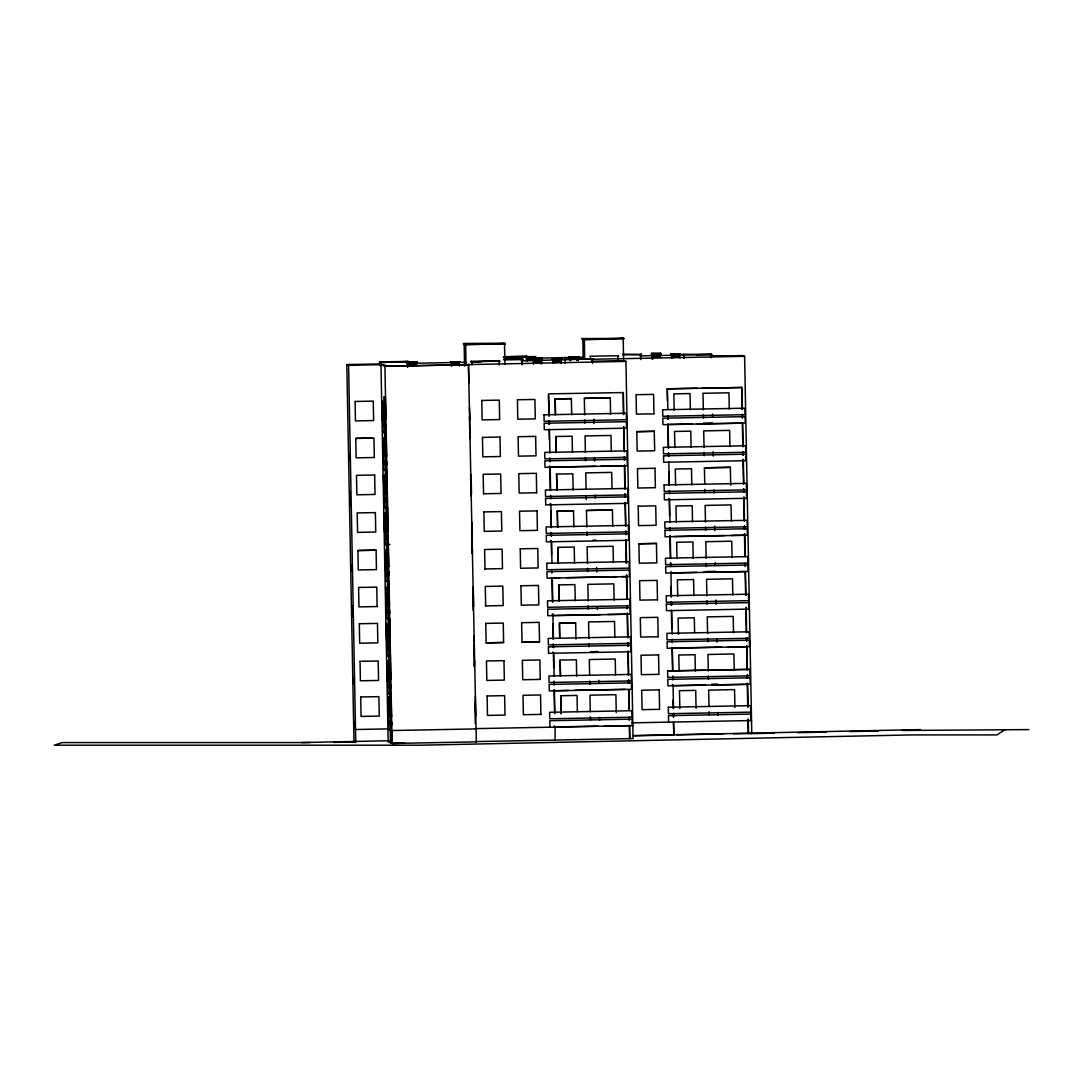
<?xml version="1.0" encoding="UTF-8"?>
<svg xmlns="http://www.w3.org/2000/svg" width="1083" height="1083" viewBox="0 0 1083 1083"><rect width="100%" height="100%" fill="white"/><g stroke="black" fill="none" stroke-linecap="round" stroke-linejoin="round"><path stroke-width="1.5" d="M1005.159 729.59L997.01 734.91L912.373 734.91L420.366 745.212L54.15 745.212L62.3 742.559L310.117 742.559M301.588 742.559L389.528 740.718M633.041 735.614L920.523 729.59M333.74 742.383L354.019 741.963M750.533 733.651L774.115 733.164M797.697 732.663L826.329 732.067M849.898 731.567L878.53 730.971M902.112 730.484L1028.85 729.59M582.153 338.559L623.849 338.41L583.696 339.832L582.153 338.559L583.696 339.832M582.167 339.196L623.849 338.41M463.483 343.609L505.179 343.473L465.013 344.895L463.483 343.609L505.179 343.473M463.51 344.272L465.649 344.881L466.042 365.093M484.439 343.866L505.192 344.123M651.37 353.41L661.036 353.478L651.98 354.303L651.37 353.41L661.036 353.478M622.739 354.168L641.38 354.534L622.711 354.899M504.935 356.713L526.744 356.293L526.947 357.024M503.446 356.821L526.934 356.375M651.397 354.06L652.616 354.29L652.711 359.339M661.05 354.127L659.818 353.897L660.454 357.512M526.135 356.713L535.205 356.551L535.814 357.444L526.148 357.376L526.731 356.97M670.905 353.87L680.571 353.938L671.514 354.764L670.905 353.87L680.571 353.938M503.351 357.471L535.801 356.794M526.148 357.376L527.367 357.593L527.435 360.964M540.431 359.867L534.677 359.732L539.862 359.637L540.471 361.817L534.718 361.681L534.582 357.214L535.814 357.444M589.802 356.226L618.501 355.752M653.347 354.669L659.1 354.804L659.141 356.754L653.956 356.849L659.141 356.754M670.918 354.507L680.584 354.588M683.075 354.276L683.278 355.007L683.075 354.276L711.788 354.452L640.053 355.874M569.157 356.713L578.836 356.794L569.766 357.607L569.157 356.713L578.836 356.794M678.635 355.265L672.881 355.129L678.635 355.265L678.675 357.214L673.491 357.309L678.675 357.214M683.102 354.926L683.914 354.98L683.982 358.351M696.207 354.669L711.788 354.452M533.865 358.121L533.905 360.07L528.152 359.922L528.111 357.986L530.697 357.931M528.45 358.324L571.025 357.471M577.022 357.39L583.723 357.255M532.701 358.473L542.366 358.541L533.31 359.366L532.701 358.473L542.366 358.541M504.055 359.231L522.507 358.866L522.71 359.597L503.839 359.881M573.733 357.931L571.147 357.986L576.901 358.121L576.941 360.057L576.901 358.121M504.245 359.299L522.696 358.947M379.551 361.898L408.25 361.438L379.74 362.629L379.551 361.898L379.754 362.629M532.714 359.109L542.38 359.19M407.533 367.083L407.452 361.776L417.117 361.857L407.479 362.439L415.899 362.277M552.235 359.57L561.901 359.001L552.249 359.583L553.467 359.8L553.535 363.171M379.578 362.561L380.39 362.615L380.458 365.986M394.32 362.264L417.117 361.857M552.235 358.92L561.901 359.001M710.434 356.212L742.843 355.603L744.603 356.334L751.778 733.502L733.367 733.746M528.152 359.922L533.337 359.827M711.138 356.226L740.298 355.671L741.95 356.361M560.737 362.791L560.683 359.421L561.915 359.651M564.595 360.057L564.405 359.339L593.105 358.866L521.275 360.896M450.487 361.776L460.153 361.857M471.119 361.289L499.818 360.815L471.308 362.006L471.119 361.289L471.322 362.006M592.171 359.258L744.603 356.334M409.442 363.049L415.195 363.184L415.222 365.12L410.037 365.228L410.01 363.279L415.195 363.184M471.132 361.939L481.407 361.736M499.236 364.836L499.006 361.397L499.832 361.465M554.78 360.422L559.965 360.328L560.006 362.277L554.821 362.372L554.212 360.192L554.821 362.372M346.817 364.565L348.591 365.296L355.766 742.478L353.992 741.733L346.817 364.565L381.297 363.929M406.423 363.441L465.744 362.277M452.464 363.035L453.073 365.228L452.464 363.035L457.649 362.94L458.258 365.12L457.649 362.94M348.591 365.296L383.517 364.605L387.457 366.244L625.933 361.397L633.095 738.565L475.654 741.584L476.33 741.869L468.479 364.416L468.831 382.962M453.046 363.279L458.217 363.184M534.718 361.681L540.471 361.817M554.252 362.128L560.006 362.277M591.765 361.275L624.16 360.653L625.933 361.397M409.469 364.985L415.222 365.12M391.843 730.524L392.032 743.466L404.988 743.209L390.462 742.816L388.161 741.855L380.986 364.673L384.925 366.311L469.156 364.7M667.399 400.656L667.169 388.824L696.978 388.242M701.946 388.147L741.95 387.497L742.369 409.482M667.169 388.824L741.95 387.497M623.7 414.545L623.28 392.56L548.499 393.874L549.189 415.98M703.354 409.875L702.989 393.291L728.954 392.804L729.265 409.008M355.075 401.455L373.256 401.13L373.621 420.57L355.441 420.908L355.116 401.482M555.159 398.923L571.404 398.625L555.159 398.923L555.471 415.127L555.2 398.937M584.671 414.924L584.319 398.354L610.284 397.867L610.582 414.072M481.759 400.453L499.29 400.128L499.656 419.568L482.125 419.893L481.8 400.466M517.39 399.762L534.921 399.451L535.3 418.891L517.755 419.202L517.43 399.776M584.36 398.368L610.284 397.867M543.977 414.83L626.299 413.259L626.421 419.744L544.126 421.328L544.004 414.843M384.6 418.187L385.9 418.16L382.881 417.456L384.6 418.187L384.722 424.658L386.022 424.631L383.003 423.94L382.583 401.346L382.949 420.786M653.97 413.828L636.438 414.139L636.059 394.699L653.604 394.388L653.929 413.814M745.09 414.681L662.769 416.251L662.647 409.767L744.969 408.196L745.063 414.667M383.03 425.89L386.049 426.58L383.03 425.89L383.152 432.374L386.184 433.065M703.598 423.115L712.668 422.939M667.196 424.468L692.254 423.994M697.262 423.9L742.627 423.142M383.152 432.374L384.451 432.347M636.804 431.657L654.308 431.318L636.804 431.657L637.183 451.097L654.673 450.772L654.267 431.305M674.899 447.672L674.547 431.454L690.792 431.156L691.103 447.36M355.766 438.398L373.96 438.074L374.325 457.513L356.145 457.838L355.766 438.398L372.268 438.087M555.917 436.53L556.229 452.721L555.877 436.503L572.122 436.219L572.42 452.41M585.389 452.518L585.037 435.935L610.988 435.461L611.299 451.665M385.318 455.767L386.604 455.74L383.585 455.05L385.318 455.767L385.44 462.251L386.739 462.224M663.527 455.781L745.821 454.197L745.97 460.695L663.649 462.265L663.554 455.794M383.951 454.643L383.287 438.277L383.707 461.534L385.006 461.507M383.748 463.47L386.766 464.174L383.748 463.47L383.869 469.954L386.888 470.645M383.869 469.954L385.264 469.968M549.243 467.125L596.002 466.231M601.011 466.123L624.674 465.798M704.762 484.399L704.41 467.815L730.335 467.315L730.714 485.157M704.451 467.829L730.375 467.342M675.616 485.252L675.264 469.034L691.509 468.736L691.807 484.94M586.093 489.462L585.741 472.878L611.692 472.391L612.003 488.595M556.906 490.301L556.594 474.097L572.826 473.799L573.137 490.003M664.082 484.94L746.377 483.37L746.525 489.854L664.204 491.425L664.109 484.954M386.022 493.361L387.321 493.334L384.303 492.643L386.022 493.361L386.157 499.832L387.443 499.818M483.532 493.767L501.063 493.455L500.657 473.988L483.153 474.327L483.573 493.78M536.708 492.765L519.163 493.09L518.798 473.637L536.329 473.325L536.667 492.751M384.357 494.66L383.978 475.22L384.424 499.114L385.724 499.087M384.465 501.063L387.484 501.754L384.465 501.063L384.587 507.548L387.552 508.211M545.561 498.424L627.883 496.867L628.005 503.338L545.683 504.908L545.588 498.437M746.674 498.288L664.366 499.845L664.245 493.374L746.553 491.804L746.647 498.275M384.587 507.548L385.981 507.561M638.185 506.167L655.716 505.856L656.095 525.296L638.55 525.607L638.225 506.181M483.871 511.921L501.415 511.596L501.781 531.036L484.25 531.36L483.911 511.934M557.298 511.041L557.637 527.259L557.298 511.041L573.53 510.743L573.841 526.947M586.81 527.042L586.444 510.459L612.409 509.985L612.721 526.189M557.339 511.054L573.53 510.743M586.485 510.486L612.409 509.985M386.726 530.291L388.025 530.277L385.006 529.573L386.726 530.291L386.848 536.775L388.147 536.748M664.948 530.304L747.256 528.734L747.378 535.219L665.07 536.789L664.976 530.318M385.074 532.254L384.695 512.814L385.128 536.058L386.428 536.031M385.169 538.007L388.188 538.698L385.169 538.007L385.291 544.478L388.256 545.155M674.343 536.491L724.446 535.53M731.133 535.408L744.766 535.259M593.105 540.173L596.124 540.119M385.291 544.478L389.921 544.438M638.943 543.774L656.433 543.436L656.799 562.876L639.268 563.201L638.902 543.761L656.433 543.436M357.904 550.516L376.085 550.178L376.451 569.631L358.27 569.956L357.945 550.53L376.085 550.178M558.259 561.915L557.989 547.321L574.22 547.037L574.531 563.228M520.219 548.824L537.764 548.499L538.129 567.939L520.598 568.264L520.26 548.837M546.793 563.241L629.115 561.671L629.237 568.142L546.929 569.712L546.82 563.241M388.716 566.558L385.697 565.867L388.716 566.558L388.08 536.044M484.724 568.968L502.498 568.629L502.079 549.162L484.588 549.501L484.994 568.968M386.089 566.747L385.413 550.394L385.819 572.352L388.838 573.042L387.118 572.325M388.946 581.449L385.981 580.772L385.859 574.288L388.878 574.992L388.756 571.553M385.859 574.288L388.878 574.992M706.427 571.54L715.497 571.364M671.69 572.853L696.748 572.365M703.422 572.244L745.456 571.553M385.981 580.772L387.281 580.745M551.342 577.943L559.694 577.781M566.382 577.659L616.484 576.697M621.493 576.589L626.786 576.616M559.004 601.119L558.693 584.915L574.897 584.603L575.249 600.821M520.923 585.754L538.468 585.443L538.833 604.883L521.302 605.194L520.964 585.781M388.134 604.179L389.433 604.152L386.414 603.461L388.134 604.179L388.256 610.65L389.555 610.636M657.503 599.82L639.972 600.144L639.606 580.691L657.137 580.38L657.462 599.806M377.155 606.561L358.974 606.9L358.608 587.46L376.789 587.121L377.114 606.548M485.658 605.884L485.292 586.444L502.823 586.12L503.202 605.559L485.428 605.911M666.343 604.192L748.664 602.622L748.786 609.106L666.465 610.663L666.37 604.206M386.482 606.778L386.117 587.338L386.536 609.932L387.836 609.919M386.577 611.881L389.596 612.572L386.577 611.881L386.699 618.366L389.718 619.056M547.673 609.255L629.995 607.685L630.116 614.156L547.795 615.726L547.7 609.255M386.699 618.366L388.08 618.379L388.553 641.921M552.059 615.523L600.496 614.602M607.184 614.467L627.49 614.196M707.605 633.46L707.24 616.877L733.205 616.403L733.516 632.607M359.299 623.74L377.48 623.415L377.845 642.855L359.664 643.194L359.339 623.767M485.712 623.388L503.257 623.063L503.622 642.517L486.132 642.842L485.753 623.402M575.628 622.833L559.424 623.145L559.708 637.738L559.464 623.172L575.669 622.86L575.966 639.051M388.851 641.759L390.151 641.732L387.132 641.041L388.851 641.759L388.973 648.243L390.273 648.216M658.207 636.763L640.676 637.075L640.31 617.635L657.841 617.324L658.166 636.75M486.132 642.842L503.581 642.49M522.047 642.151L539.537 641.826L539.131 622.359L521.627 622.698L522.047 642.151L539.537 641.826M387.186 643.722L386.807 624.282L387.254 647.526L388.54 647.499M387.281 649.475L390.3 650.166L387.281 649.475L387.416 655.946L390.435 656.65M548.391 646.835L630.699 645.265L630.834 651.749L548.539 653.333L548.418 646.849M671.446 648.054L721.562 647.092M728.236 646.971L746.877 646.727M590.695 651.736L598.249 651.6M387.416 655.946L388.797 655.96M679.149 671.243L678.797 655.025L695.042 654.741L695.354 670.932M360.016 661.334L378.197 661.009L378.563 680.449L360.382 680.774L360.057 661.347M560.398 674.668L560.128 660.089L576.373 659.791L576.67 675.995M589.612 674.452L589.287 659.533L615.239 659.046L615.55 675.25M667.642 670.946L749.91 669.362L750.059 675.846L667.737 677.416L667.615 670.946L749.937 669.375M389.569 679.352L390.855 679.325L387.836 678.635L389.569 679.352L389.69 685.837L390.99 685.81L387.958 685.119L387.524 661.862L387.89 681.302M540.255 679.407L522.71 679.731L522.344 660.292L539.875 659.967L540.214 679.393M387.998 687.055L391.017 687.746L387.998 687.055L388.12 693.54L391.085 694.203M711.585 684.239L717.636 684.118M673.829 685.607L705.575 684.998M712.248 684.876L747.595 684.321M388.12 693.54L389.42 693.513M553.494 690.71L568.521 690.413M575.208 690.291L625.311 689.329M679.853 708.512L679.474 690.67L695.719 690.385L696.058 708.201M360.693 696.978L378.874 696.64L379.24 716.093L361.059 716.418L360.734 696.992M487.093 695.976L504.637 695.652L505.003 715.091L487.472 715.416L487.133 695.99M560.804 695.733L561.184 713.575L560.804 695.733L577.049 695.435L577.347 711.639M590.316 711.748L589.964 695.178L615.916 694.69L616.254 712.519M668.306 707.226L750.627 705.656L750.749 712.14L668.428 713.711L668.333 707.24M390.259 715.646L391.545 715.619L388.526 714.929L390.259 715.646L390.381 722.117L391.68 722.104L388.648 721.4L388.188 696.856L388.567 716.296M540.918 714.401L523.387 714.726L523.008 695.286L540.552 694.961L540.877 714.387M388.689 723.349L391.708 724.04L388.689 723.349L388.811 729.834L390.543 730.551L476.087 728.913M632.269 722.835L751.534 720.547M388.811 729.834L390.11 729.807M554.834 726.977L597.884 726.151M604.287 726.03L629.616 725.664L629.859 738.633M475.396 728.629L632.851 725.61M677.065 734.815L723.43 733.936M632.513 735.79L672.353 735.032M392.032 743.466L476.33 741.869M710.962 354.398L711.193 357.837M679.352 354.358L679.989 357.959M671.582 354.507L672.205 358.107M623.862 339.06L622.332 337.788M621.71 338.451L623.199 339.074L623.591 359.285M659.1 354.804L658.572 356.51M641.366 353.884L641.38 354.534M640.554 354.479L640.811 359.597M618.515 356.402L618.312 355.671M617.689 356.348L617.906 359.786M621.628 360.734L623.28 361.424M590.506 357.525L590.546 359.475M593.105 358.866L593.118 359.515M578.836 357.444L578.227 356.537M577.605 357.214L578.241 360.815M571.188 359.922L571.716 358.216M564.405 359.339L564.609 360.07M565.245 360.043L565.299 363.414M560.683 359.421L561.305 363.022M559.965 360.328L559.437 362.033M623.28 392.56L623.429 414.423M503.04 343.514L504.529 344.123L504.908 364.348M534.582 357.214L535.286 361.912M533.378 359.109L534 362.71M528.111 357.986L528.721 360.165M522.71 359.597L522.507 358.866M417.131 362.507L416.522 361.6M408.25 361.438L408.196 365.797M407.452 361.776L408.264 362.088M407.438 362.02L407.695 367.151M408.129 362.426L408.765 366.027M349.471 364.538L351.122 365.228M668.631 499.656L668.874 498.464M470.09 420.38L469.467 407.262M556.594 474.097L556.946 490.315M384.059 421.246L383.328 401.658L384.005 418.011M383.003 423.94L384.722 424.658M471.132 474.814L471.498 494.254M383.707 461.534L385.44 462.251M349.146 453.967L349.267 460.451M550.651 541.649L550.909 540.471M557.989 547.321L558.327 563.539M472.215 531.848L471.646 521.965M384.424 499.114L386.157 499.832M558.693 584.915L559.045 601.133M349.985 498.045L349.863 491.56M472.554 549.988L472.242 553.075M350.053 499.994L350.175 506.478M386.184 532.714L385.44 513.125L386.117 529.479M385.128 536.058L386.848 536.775M473.257 586.932L473.637 606.372M750.885 720.561L750.763 714.076L668.468 715.66L668.59 722.131M351.258 564.784L351.379 571.269M552.777 653.117L553.02 651.939M560.128 660.089L560.48 676.306M474.313 642.666L473.812 636.032M386.536 609.932L388.256 610.65M352.097 608.863L352.029 605.614M632.201 725.61L632.079 719.139L549.798 720.709L549.947 727.207M474.665 660.82L474.408 667.142M352.124 610.798L352.273 617.296M388.296 644.182L387.565 624.593L388.242 640.946M387.254 647.526L388.973 648.243M475.342 696.45L475.708 715.904M555.078 739.946L555.105 727.099M387.958 685.119L389.69 685.837M353.424 677.565L353.545 684.05M388.648 721.4L390.381 722.117M354.276 722.28L354.398 728.764M353.748 728.778L355.508 729.509L387.917 728.886L390.218 729.847L390.462 742.816M742.464 414.559L742.532 417.943M742.627 423.006L743.073 446.683M743.182 451.76L743.236 455.131M743.317 459.436L743.791 483.884M743.886 488.961L743.953 492.332M744.035 497.029L744.495 521.085M744.59 526.148L744.657 529.533M744.738 533.96L745.172 556.594M745.456 571.81L745.903 595.474M746.133 607.319L746.62 632.675M746.715 637.752L746.783 641.136M746.864 645.427L747.324 669.876M747.419 674.953L747.487 678.337M747.581 683.4L748.028 707.077M748.258 719.315L748.529 733.57M741.679 387.389L742.099 409.374M742.193 414.437L742.261 417.821M742.356 422.898L742.803 446.575M742.911 451.638L742.965 455.022M743.046 459.327L743.52 483.763M743.615 488.839L743.683 492.224M743.777 497.3L744.224 520.964M744.319 526.04L744.387 529.425M744.468 533.851L744.901 556.472M745.023 563.241L745.09 566.626M745.185 571.689L745.632 595.366M745.876 607.725L746.349 632.567M746.444 637.643L746.512 641.028M746.607 646.091L747.053 669.768M747.148 674.844L747.216 678.215M747.311 683.292L747.757 706.969M747.987 719.193L748.258 733.448M729.969 446.602L729.631 430.384L703.706 430.872L704.058 447.455M731.391 521.126L731.039 504.908L705.128 505.409L705.48 521.979M732.081 557.434L731.729 541.202L705.818 541.703L706.17 558.286M732.798 595.014L732.487 578.809L706.536 579.297L706.888 595.867M734.22 670.187L733.881 653.97L707.957 654.47L708.309 671.054M734.937 707.456L734.558 689.614L708.634 690.115L708.999 706.698M712.465 414.044L712.56 417.023M713.183 451.625L713.304 456.092M713.914 490.044L714.008 493.022M714.59 526.148L714.726 530.616M715.322 562.47L715.376 565.434M715.998 600.05L716.12 604.504M716.743 639.105L716.838 642.097M718.137 712.343L718.232 715.322M703.409 414.816L703.503 418.146M704.112 452.41L704.221 455.74M704.816 489.354L704.925 492.67M705.575 526.947L705.642 530.264M706.224 563.241L706.333 566.571M706.942 600.821L707.037 604.152M707.659 638.415L707.754 641.745M708.363 675.995L708.472 679.325M709.04 711.639L709.148 714.97M690.385 409.767L690.033 393.549L673.829 393.86L674.181 410.078M692.511 521.884L692.213 505.68L675.968 505.978L676.32 522.196M693.201 558.178L692.903 541.974L676.658 542.272L677.01 558.49M693.919 595.758L693.567 579.54L677.376 579.852L677.728 596.07M694.623 632.377L694.298 617.784L678.093 618.095L678.445 634.313M683.752 354.913L683.82 358.283M678.066 355.034L678.107 356.97M673.45 355.373L673.491 357.309M671.501 354.114L671.636 357.877M667.439 388.932L667.832 409.225M667.954 415.98L668.021 419.365M668.116 424.441L668.563 448.118M668.658 453.181L668.725 456.566M668.82 461.642L669.267 485.319M669.375 490.382L669.429 493.767M669.524 498.843L669.984 522.507M670.079 527.583L670.147 530.968M670.242 536.044L670.661 558.016M670.756 563.092L670.81 566.477M670.918 571.553L671.392 596.909M671.487 601.986L671.555 605.37M671.65 610.433L672.096 634.11M672.205 639.187L672.259 642.571M672.353 647.634L672.814 671.311M672.909 676.388L672.976 679.758M673.071 684.835L673.518 708.512M673.612 713.589L673.68 716.96M674.019 734.991L673.504 721.928L673.748 734.883M667.683 415.872L667.751 419.256M667.845 424.333L668.292 447.996M668.387 453.073L668.455 456.457M668.739 471.674L668.996 485.198M669.253 498.721L669.578 515.63M669.971 535.923L670.391 557.907M670.485 562.984L670.539 566.368M670.932 586.648L671.122 596.801M671.216 601.877L671.284 605.248M671.379 610.325L671.731 628.925M672.083 647.526L672.543 671.203M672.638 676.266L672.705 679.65M673.084 699.943L673.247 708.39M673.342 713.467L673.409 716.851M672.408 684.456L672.435 685.756M653.929 354.913L653.956 356.849M652.047 354.046L652.142 359.109M623.93 426.905L624.404 451.746M624.498 456.809L624.566 460.194M624.661 465.27L625.108 488.947M625.216 494.01L625.27 497.395M625.365 502.471L625.825 526.135M625.92 531.212L625.988 534.596M626.082 539.672L626.529 563.336M626.759 575.181L627.206 598.845M627.477 612.897L627.937 637.738M628.045 642.815L628.099 646.199M628.194 651.262L628.654 674.939M628.749 680.016L628.817 683.4M628.939 690.155L629.331 710.448M623.659 426.797L624.133 451.625M624.228 456.701L624.295 460.085M624.39 465.162L624.837 488.826M624.932 493.902L624.999 497.287M625.094 502.35L625.554 526.027M625.649 531.103L625.703 534.488M625.812 539.551L626.258 563.228M626.475 575.059L626.935 598.737M627.057 605.505L627.125 608.876M627.219 613.953L627.666 637.63M627.761 642.693L627.829 646.077M627.923 651.154L628.384 674.831M628.478 679.894L628.533 683.278M628.668 690.047L629.047 710.34M629.182 717.095L629.25 720.479M629.345 725.556L629.589 738.511M613.411 562.483L613.059 546.265L587.135 546.766L587.5 563.35M614.129 600.077L613.777 583.859L587.852 584.36L588.218 600.93M614.833 637.657L614.535 621.466L588.57 621.94L588.922 638.523M593.782 419.094L593.917 423.561M594.526 458.163L594.635 461.141M595.23 495.107L595.325 498.085M596.611 567.519L596.733 571.973M597.356 606.588L597.45 609.567M598.75 680.273L598.845 683.265M599.454 717.406L599.562 720.385M592.523 362.9L592.293 359.461L592.36 362.832M584.685 358.351L584.333 339.818L582.83 339.196L583.223 359.407M584.725 419.879L584.834 423.209M585.443 457.473L585.551 460.803M586.174 496.068L586.282 499.398M586.864 531.997L586.959 535.327M587.555 568.291L587.649 571.621M588.272 605.884L588.367 609.215M588.976 643.478L589.084 646.795M589.694 681.058L589.802 684.388M590.37 716.702L590.479 720.033M571.364 398.612L571.716 414.83M569.753 356.97L569.902 360.734M552.899 359.57L552.966 362.94M549.284 421.043L549.338 424.428M549.447 429.504L549.893 453.168M549.988 458.244L550.056 461.629M550.15 466.705L550.597 490.369M550.692 495.445L550.76 498.83M550.854 503.906L551.301 527.57M551.396 532.646L551.464 536.031M551.558 541.094L551.978 563.079M552.276 578.295L552.723 601.972M552.939 613.804L553.427 639.173M553.521 644.25L553.589 647.62M553.684 652.697L554.13 676.374M554.225 681.437L554.293 684.822M554.388 689.898L554.848 713.575M548.526 395.566L548.919 415.858M549.013 420.935L549.067 424.319M549.176 429.382L549.365 439.536M549.717 458.136L549.785 461.52M549.88 466.583L550.326 490.261M550.719 510.553L551.03 527.462M551.125 532.538L551.193 535.909M551.288 540.986L551.545 554.51M551.843 569.726L551.897 573.11M552.005 578.187L552.452 601.864M552.871 623.835L553.156 639.051M553.251 644.128L553.318 647.512M553.413 652.589L553.697 667.805M553.954 681.329L554.022 684.713M554.117 689.79L554.577 713.453M549.487 465.934L549.514 467.233M550.205 503.527L550.232 504.827M552.303 614.345L552.33 615.645M554.428 725.813L554.455 727.113M541.784 362.561L541.148 358.96L541.243 364.01M539.862 359.637L539.903 361.573M533.296 357.891L533.472 364.159M526.744 356.293L526.866 360.734M526.284 357.024L526.338 360.395M522.141 364.66L521.884 359.542L521.979 364.592M469.467 416.684L469.887 438.601M470.564 474.016L470.983 495.933M471.646 531.347L472.066 553.264M472.743 588.678L473.163 610.595M473.799 644.317L474.219 666.235M474.896 701.649L475.302 723.566M464.16 344.259L464.58 366.162M459.571 365.878L458.935 362.264L459.002 365.634M451.801 366.027L451.164 362.412L451.232 365.783M416.468 362.507L416.535 365.878M414.627 362.94L414.654 364.89M384.925 366.311L392.1 743.493M385.859 419.378L385.44 397.393L383.883 396.744L384.303 418.728M385.954 424.455L386.062 429.518M386.117 432.902L386.577 456.579M386.672 461.642L386.726 465.027M386.834 470.103L387.281 493.78M387.524 506.912L387.985 530.981M388.946 581.706L389.406 605.37M389.501 610.446L389.555 613.831M389.663 618.907L390.11 642.571M390.205 647.648L390.273 651.032M390.327 654.416L390.814 679.772M390.909 684.849L390.977 688.233M391.071 693.296L391.518 716.973M391.613 722.05L391.68 725.42M384.763 426.607L384.885 433.092M385.48 464.187L385.602 470.672M386.184 501.781L386.306 508.265M386.888 538.725L387.01 545.196M387.416 566.585L387.538 573.069M387.579 575.019L387.7 581.49M388.296 612.599L388.418 619.083M389.014 650.193L389.135 656.664M389.731 687.773L389.853 694.257M390.421 724.067L390.543 730.551M384.56 432.252L385.006 455.929M385.264 469.453L385.724 493.131M385.819 498.194L385.873 501.578M385.981 506.654L386.428 530.318M386.523 535.395L386.59 538.779M386.685 543.856L387.132 567.519M387.227 572.596L387.294 575.98M387.389 581.057L387.809 603.028M387.931 609.797L387.998 613.181M388.648 646.998L388.702 650.382M388.811 655.445L389.257 679.122M389.352 684.199L389.42 687.583M389.542 694.338L389.934 714.631M390.056 721.4L390.124 724.771M384.709 454.955L384.032 438.588L384.33 454.792M385.44 493.51L384.736 475.532L385.074 493.361M386.807 565.448L386.157 550.706L386.441 565.285M387.538 604.003L386.861 587.649L387.173 603.854M388.987 680.151L388.283 662.173L388.621 680.002M389.65 715.146L388.946 697.168L389.311 716.608M380.228 362.548L380.295 365.919M745.131 416.63L662.81 418.2L662.958 424.685L745.253 423.101L745.131 416.63M626.448 421.68L544.14 423.25L544.289 429.748L626.583 428.164L626.448 421.68M499.994 437.072L482.463 437.383L482.828 456.823L500.36 456.512L499.994 437.072M535.625 436.381L518.094 436.706L518.5 456.16L536.004 455.821L535.625 436.381M745.686 445.79L663.365 447.36L663.513 453.845L745.808 452.274L745.686 445.79M627.003 450.853L544.695 452.423L544.844 458.908L627.138 457.324L627.003 450.853M627.165 459.273L544.857 460.844L545.006 467.328L627.287 465.758L627.165 459.273M655.012 468.262L637.467 468.587L637.846 488.027L655.377 487.702L655.012 468.262M374.664 475.004L356.469 475.342L356.889 494.796L375.029 494.457L374.664 475.004M627.72 488.433L545.412 490.003L545.561 496.501L627.842 494.917L627.72 488.433M375.368 512.597L357.187 512.922L357.593 532.389L375.747 532.037L375.368 512.597M537.046 510.905L519.515 511.23L519.921 530.684L537.412 530.359L537.046 510.905M747.094 520.314L664.786 521.884L664.935 528.382L747.229 526.798L747.094 520.314M628.424 525.377L546.103 526.947L546.265 533.432L628.546 531.861L628.424 525.377M628.587 533.797L546.265 535.368L546.414 541.866L628.709 540.282L628.587 533.797M747.784 556.608L665.476 558.178L665.598 564.663L747.906 563.092L747.784 556.608M747.947 565.028L665.639 566.599L665.788 573.097L748.069 571.513L747.947 565.028M629.277 570.091L546.956 571.662L547.105 578.16L629.399 576.576L629.277 570.091M748.502 594.201L666.194 595.758L666.343 602.256L748.624 600.672L748.502 594.201M629.832 599.251L547.511 600.821L547.66 607.319L629.954 605.735L629.832 599.251M749.219 631.782L666.898 633.352L667.047 639.85L749.341 638.266L749.219 631.782M630.55 636.845L548.228 638.415L548.35 644.886L630.672 643.329L630.55 636.845M749.382 640.202L667.06 641.772L667.209 648.27L749.504 646.686L749.382 640.202M658.559 654.904L641.014 655.229L641.393 674.668L658.924 674.343L658.559 654.904M503.961 660.657L486.429 660.968L486.836 680.435L504.34 680.097L503.961 660.657M631.254 674.425L548.946 675.995L549.095 682.493L631.389 680.909L631.254 674.425M750.099 677.796L667.778 679.366L667.927 685.85L750.221 684.28L750.099 677.796M631.416 682.859L549.108 684.429L549.257 690.913L631.538 689.329L631.416 682.859M659.222 689.898L641.691 690.223L642.097 709.676L659.588 709.338L659.222 689.898M631.944 710.719L549.636 712.289L549.785 718.787L632.079 717.203L631.944 710.719M471.944 362.629L471.877 364.524L471.944 362.629M382.15 401.17L382.516 420.61L382.15 401.17M382.854 438.101L383.22 457.54L382.854 438.101M383.558 475.044L383.924 494.484L383.558 475.044M384.275 512.638L384.641 532.078L384.275 512.638M384.979 550.218L385.358 569.658L384.979 550.218M385.683 587.162L386.062 606.602L385.683 587.162M386.374 623.456L386.766 643.546L386.374 623.456M387.091 661.036L387.47 681.126L387.091 661.036M387.768 696.68L388.134 716.12L387.768 696.68"/></g></svg>
